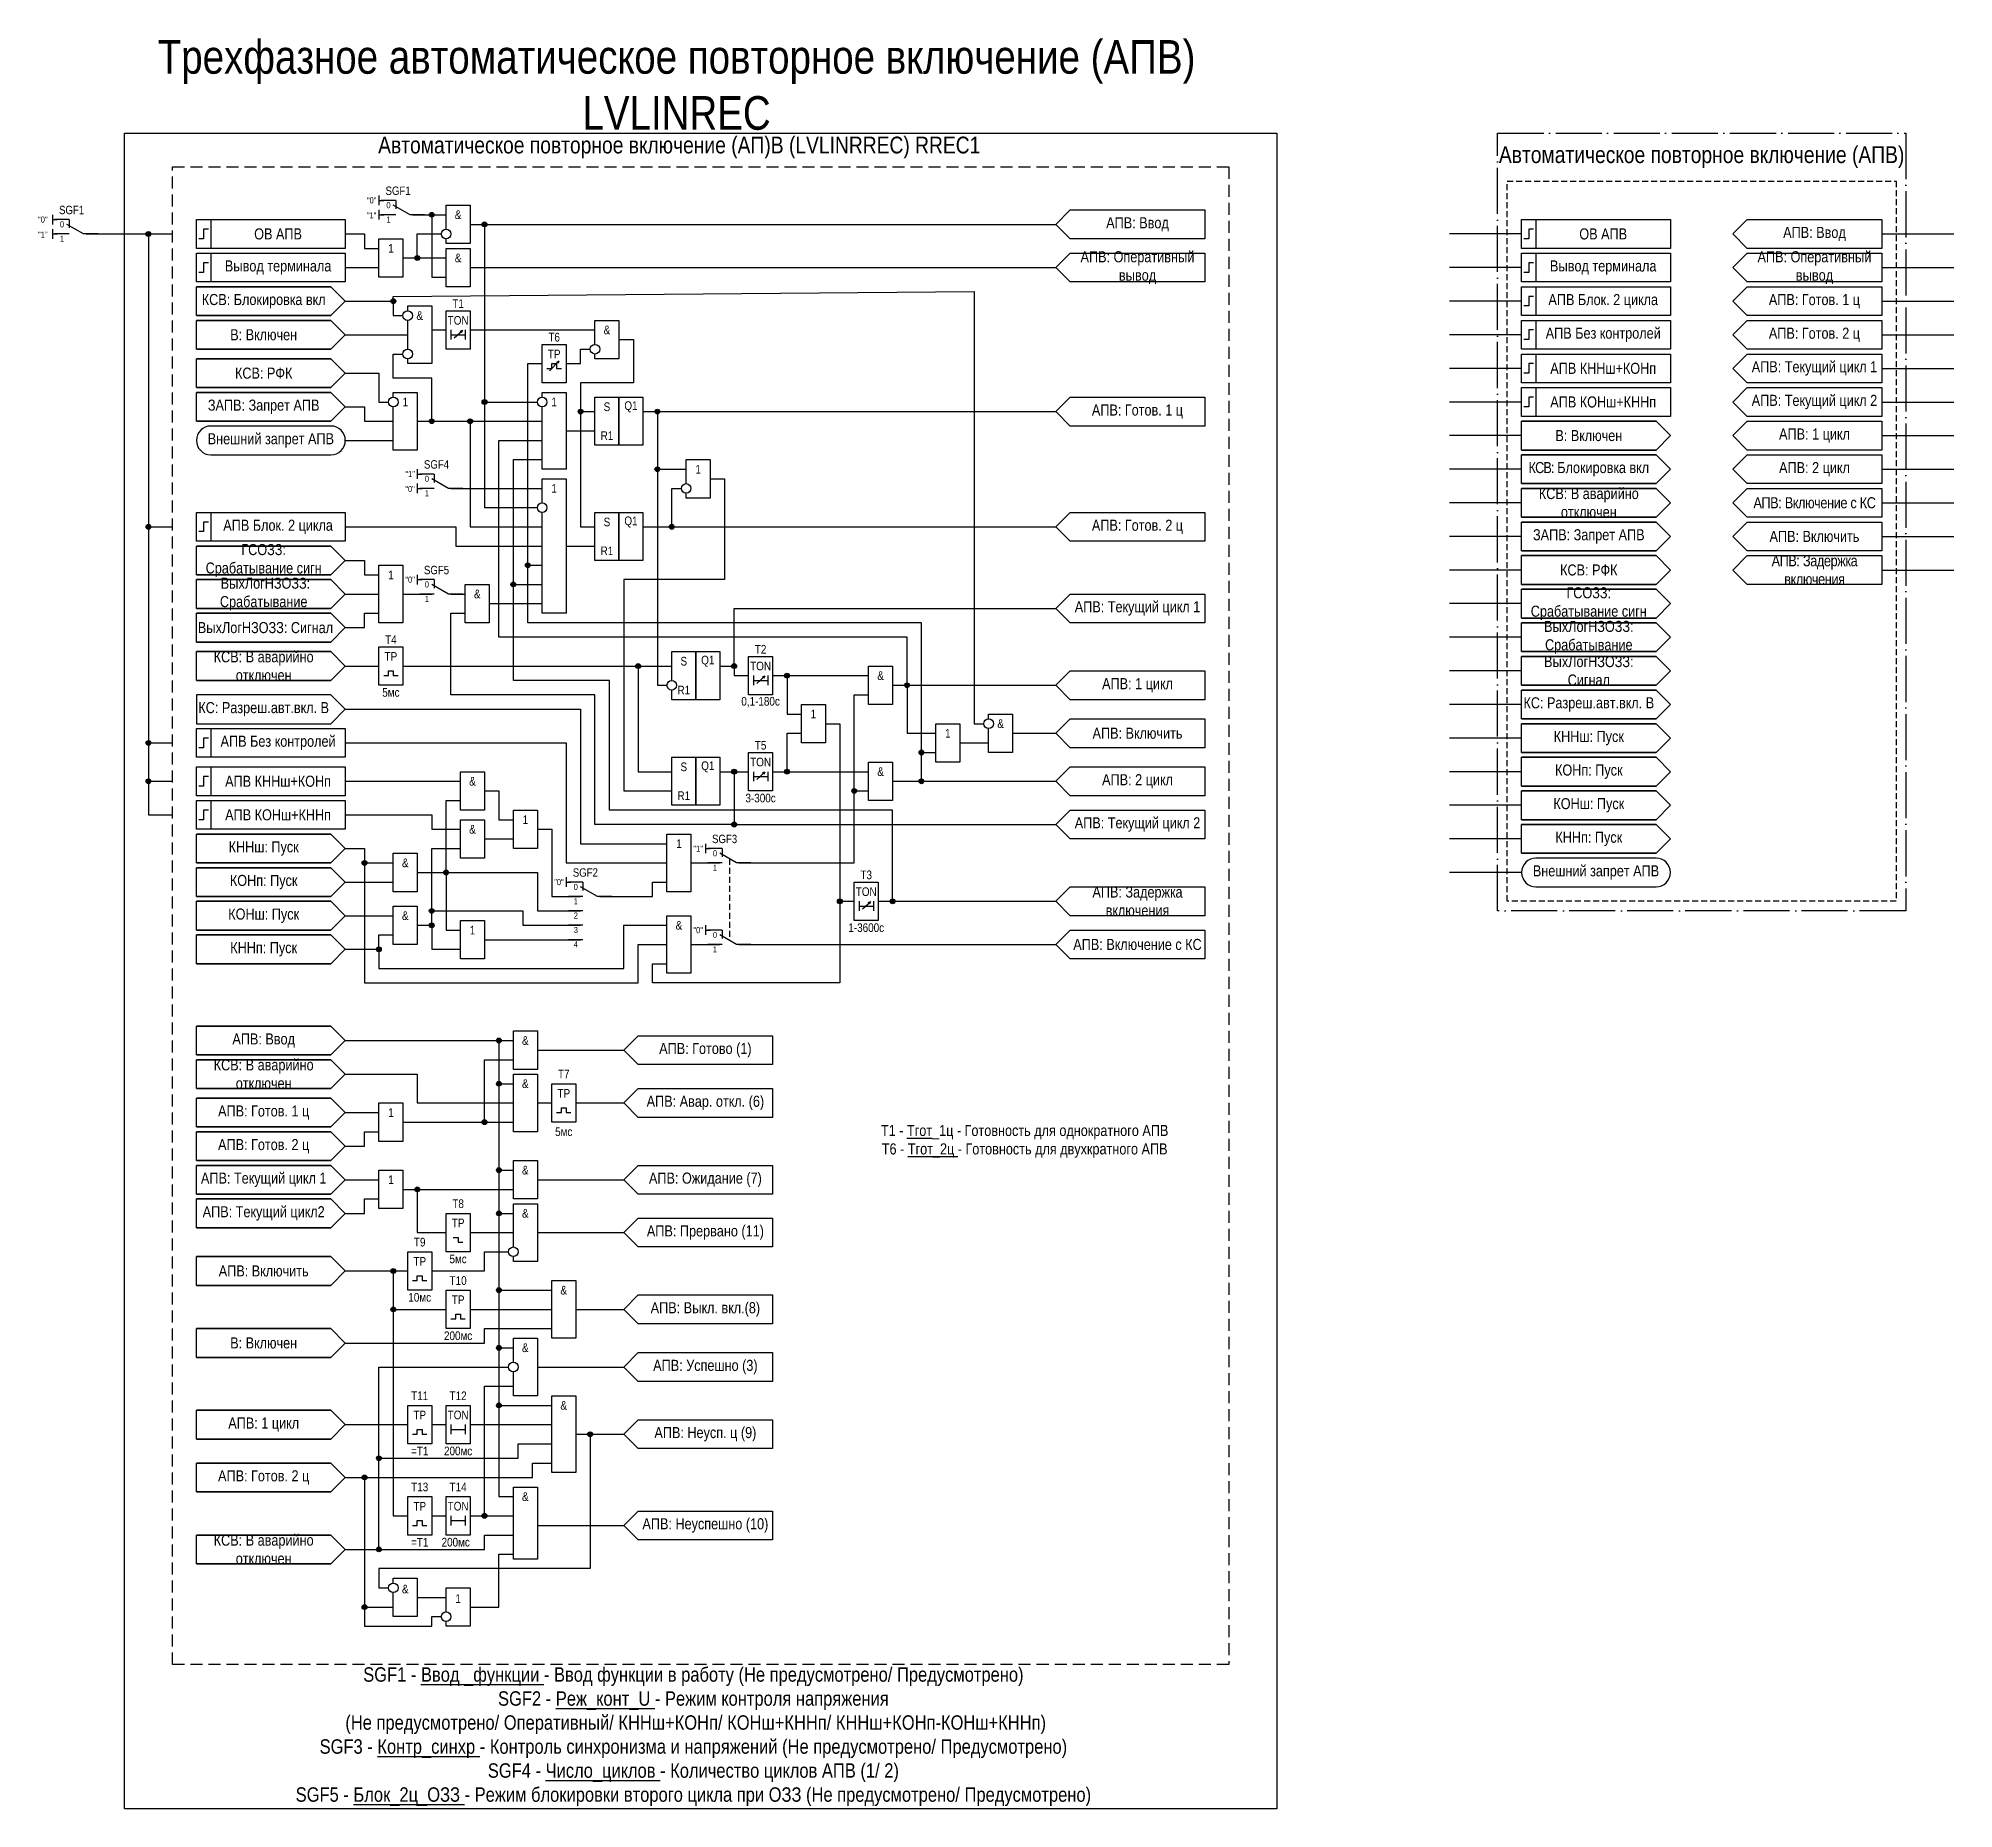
# Model space of a CAD drawing. Header units: millimetres. Extents: x -18 to 381, y -14 to 355.
import ezdxf
from ezdxf.enums import TextEntityAlignment as Align

# ---------------------------------------------------------------- set-up
doc = ezdxf.new("R2010")
doc.units = ezdxf.units.MM
doc.linetypes.add('ACAD_ISO04W100', pattern=[30, 24, -3, 0, -3])
doc.linetypes.add('штриховая2', pattern=[0.375, 0.25, -0.125])
doc.layers.add('TEXT', color=7, linetype='Continuous', lineweight=25)
doc.layers.add('Основная', color=7, linetype='Continuous')
doc.styles.add('2.5_Gost_RD', font='ARIALN.TTF', dxfattribs={"height": 2.5})
doc.styles.add('3.5_Gost_RD', font='ARIALN.TTF', dxfattribs={"height": 3.5})
doc.styles.add('Вывод', font='ARIALN.TTF', dxfattribs={"height": 2.5})
doc.styles.add('Компонент', font='ARIALN.TTF', dxfattribs={"height": 3.5})

# ---------------------------------------------------------------- blocks, each defined once
blk = doc.blocks.new('Точка')
at = {"ltscale": 100}
h = blk.add_hatch(color=256, dxfattribs=at)
h.dxf.hatch_style = 1
edge = h.paths.add_edge_path()
edge.add_arc((0, 0), 0.5, 0, 360)
blk.add_circle((0, 0), 0.5, dxfattribs=at)
blk = doc.blocks.new('*U958')
at = {"layer": 'Основная', "color": 0}
blk.add_line((0, 0), (7, 4), dxfattribs=at)
at = {"layer": 'Основная', "ltscale": 0.35}
blk.add_line((6, 6), (6, 2.5), dxfattribs=at)
blk = doc.blocks.new('*U985')
at = {"layer": 'Основная', "color": 0}
for p, q in [((-3, 6), (-9, 6)), ((-3, 0), (-9, 0)), ((9, 0), (3, 0))]:
    blk.add_line(p, q, dxfattribs=at)
at = {"layer": 'Основная', "ltscale": 0.25, "xscale": -1}
blk.add_blockref('*U958', (3, 0), dxfattribs=at)
at = {"layer": 'Основная'}
for tag, height, style, p in [('ОУ', 3.5, 'Компонент', (-2, 10)), ('В1', 2.5, 'Вывод', (-14, 6)), ('В2', 2.5, 'Вывод', (-6, 4)), ('В3', 2.5, 'Вывод', (-6, -2))]:
    blk.add_attdef(tag, text='', height=height, dxfattribs=dict(at, style=style)).set_placement(p, align=Align.MIDDLE_CENTER)
blk = doc.blocks.new('*U1040')
at = {"layer": 'Основная', "color": 0}
for p, q in [((-3, 6), (-9, 6)), ((-3, 0), (-9, 0)), ((9, 0), (3, 0))]:
    blk.add_line(p, q, dxfattribs=at)
at = {"layer": 'Основная', "ltscale": 0.25, "xscale": -1}
blk.add_blockref('*U958', (3, 0), dxfattribs=at)
at = {"layer": 'Основная'}
for tag, height, style, p in [('ОУ', 3.5, 'Компонент', (-2, 10)), ('В1', 2.5, 'Вывод', (-13, 6)), ('В2', 2.5, 'Вывод', (-6, 4)), ('В3', 2.5, 'Вывод', (-6, -2))]:
    blk.add_attdef(tag, text='', height=height, dxfattribs=dict(at, style=style)).set_placement(p, align=Align.MIDDLE_CENTER)

msp = doc.modelspace()

# ---------------------------------------------------------------- linework, layer by layer
at = {"ltscale": 100}
for p, q in [((53, 322), (53, 320)), ((53, 321), (54, 321)), ((53, 319), (53, 317)), ((53, 318), (54, 318)), ((291, 314), (276, 314)), ((366, 314), (381, 314)), ((291, 307), (276, 307)), ((366, 307), (381, 307)), ((291, 300), (276, 300)), ((366, 300), (381, 300)), ((68.71, 292.4), (70.38, 293.88)), ((70.38, 293.88), (69.86, 293.66)), ((70.38, 293.88), (70.12, 293.42)), ((291, 293), (276, 293)), ((366, 293), (381, 293)), ((88.5, 285.5), (90.5, 287.5)), ((90.5, 287.5), (89.99, 287.25)), ((90.5, 287.5), (90.26, 287.02)), ((291, 286), (276, 286)), ((366, 286), (381, 286)), ((87, 277.5), (87, 278)), ((291, 279), (276, 279)), ((366, 279), (381, 279)), ((291, 272), (276, 272)), ((366, 272), (381, 272)), ((61, 265), (61, 263)), ((61, 264), (62, 264)), ((291, 265), (276, 265)), ((366, 265), (381, 265)), ((61, 262), (61, 260)), ((61, 261), (62, 261)), ((291, 258), (276, 258)), ((366, 258), (381, 258)), ((291, 251), (276, 251)), ((366, 251), (381, 251)), ((291, 244), (276, 244)), ((366, 244), (381, 244)), ((61, 243), (61, 241)), ((61, 242), (62, 242)), ((291, 237), (276, 237)), ((291, 230), (276, 230)), ((131.71, 220.4), (133.38, 221.88)), ((133.38, 221.88), (132.86, 221.66)), ((133.38, 221.88), (133.12, 221.42)), ((291, 223), (276, 223)), ((291, 216), (276, 216)), ((291, 209), (276, 209)), ((131.71, 200.4), (133.38, 201.88)), ((133.38, 201.88), (132.86, 201.66)), ((133.38, 201.88), (133.12, 201.42)), ((291, 202), (276, 202)), ((291, 195), (276, 195)), ((291, 188), (276, 188)), ((121, 187), (121, 185)), ((121, 186), (122, 186)), ((92, 180), (92, 178)), ((291, 181), (276, 181)), ((92, 179), (93, 179)), ((95.5, 173), (92.5, 173)), ((153.71, 173.4), (155.38, 174.88)), ((155.38, 174.88), (154.86, 174.66)), ((155.38, 174.88), (155.12, 174.42)), ((95.5, 170), (92.5, 170)), ((121, 170), (121, 168)), ((121, 169), (122, 169)), ((95.5, 167), (92.5, 167))]:
    msp.add_line(p, q, dxfattribs=at)
at = {"color": 6, "ltscale": 100}
for p, q in [((-15, 318), (-15, 316)), ((-15, 317), (-14, 317)), ((-15, 315), (-15, 313)), ((-15, 314), (-14, 314))]:
    msp.add_line(p, q, dxfattribs=at)
at = {"color": 3, "ltscale": 100}
msp.add_lwpolyline([(0, 335), (240, 335), (240, -14), (0, -14)], close=True, dxfattribs=at)
at = {"color": 251, "linetype": 'ACAD_ISO04W100', "lineweight": 30, "ltscale": 0.4, "true_color": 0x58595b}
msp.add_lwpolyline([(286, 335), (371, 335), (371, 173), (286, 173)], close=True, dxfattribs=at)
at = {"linetype": 'штриховая2', "ltscale": 10}
msp.add_lwpolyline([(10, 328), (230, 328), (230, 16), (10, 16)], close=True, dxfattribs=at)
at = {"linetype": 'штриховая2', "ltscale": 5}
msp.add_lwpolyline([(288, 325), (369, 325), (369, 175), (288, 175)], close=True, dxfattribs=at)
at = {"ltscale": 100}
for points in [[(67, 315), (67, 320), (72, 320), (72, 312), (67, 312), (67, 313)], [(60, 318), (67, 318)], [(60, 318), (64, 318), (64, 305), (67, 305)], [(72, 316), (194, 316)], [(72, 316), (75, 316), (75, 279), (86, 279)], [(72, 316), (75, 316), (75, 257), (86, 257)], [(46, 314), (50, 314), (50, 311), (53, 311)], [(58, 309), (61, 309), (61, 314), (66, 314)], [(58, 309), (67, 309)], [(46, 307), (53, 307)], [(46, 307), (53, 307)], [(72, 307), (194, 307)], [(15, 297), (43, 297), (46, 300), (43, 303), (15, 303), (43, 303), (46, 300), (43, 297), (15, 297), (15, 303)], [(46, 300), (56, 300), (56, 301), (177, 302), (177, 212), (179, 212)], [(46, 300), (56, 300), (56, 297), (58, 297)], [(15, 290), (43, 290), (46, 293), (43, 296), (15, 296), (43, 296), (46, 293), (43, 290), (15, 290), (15, 296)], [(59, 298), (59, 299), (64, 299), (64, 287), (59, 287), (59, 288)], [(59, 290), (59, 296)], [(98, 291), (98, 296), (103, 296), (103, 288), (98, 288), (98, 289)], [(46, 293), (59, 293)], [(64, 294), (67, 294)], [(68, 294), (68, 292)], [(68, 293), (71, 293)], [(71, 294), (71, 292)], [(72, 294), (98, 294)], [(103, 292), (106, 292), (106, 283), (95, 283), (95, 277), (98, 277)], [(103, 292), (106, 292), (106, 283), (95, 283), (95, 253), (98, 253)], [(15, 282), (43, 282), (46, 285), (43, 288), (15, 288), (43, 288), (46, 285), (43, 282), (15, 282), (15, 288)], [(61, 275), (64, 275), (64, 284), (56, 284), (56, 289), (58, 289)], [(92, 287), (95, 287), (95, 290), (97, 290)], [(46, 285), (53, 285), (53, 279), (55, 279)], [(160, 200), (166, 200), (166, 233), (84, 233), (84, 287), (87, 287)], [(88, 286), (89, 286), (89, 287), (90, 287), (90, 286), (91, 286)], [(15, 275), (43, 275), (46, 278), (43, 281), (15, 281), (43, 281), (46, 278), (43, 275), (15, 275), (15, 281)], [(56, 280), (56, 281), (61, 281), (61, 269), (56, 269), (56, 278)], [(87, 280), (87, 281), (92, 281), (92, 265), (87, 265), (87, 278)], [(46, 278), (50, 278), (50, 275), (56, 275)], [(108, 277), (111, 277), (111, 265), (117, 265)], [(108, 277), (111, 277), (111, 220), (113, 220)], [(108, 277), (194, 277)], [(61, 275), (72, 275), (72, 253), (87, 253)], [(61, 275), (87, 275)], [(92, 273), (98, 273)], [(291, 269), (319, 269), (322, 272), (319, 275), (291, 275), (319, 275), (322, 272), (319, 269), (291, 269), (291, 275)], [(46, 271), (56, 271)], [(160, 220), (163, 220), (163, 230), (78, 230), (78, 271), (87, 271)], [(291, 262), (319, 262), (322, 265), (319, 268), (291, 268), (319, 268), (322, 265), (319, 262), (291, 262), (291, 268)], [(157, 175), (160, 175), (160, 194), (101, 194), (101, 221), (81, 221), (81, 267), (87, 267)], [(117, 262), (117, 267), (122, 267), (122, 259), (117, 259), (117, 260)], [(68, 261), (87, 261)], [(87, 258), (87, 263), (92, 263), (92, 235), (87, 235), (87, 256)], [(122, 263), (125, 263), (125, 242), (104, 242), (104, 198), (114, 198)], [(108, 253), (114, 253), (114, 261), (116, 261)], [(291, 255), (319, 255), (322, 258), (319, 261), (291, 261), (319, 261), (322, 258), (319, 255), (291, 255), (291, 261)], [(46, 253), (69, 253), (69, 249), (87, 249)], [(108, 253), (194, 253)], [(291, 248), (319, 248), (322, 251), (319, 254), (291, 254), (319, 254), (322, 251), (319, 248), (291, 248), (291, 254)], [(15, 243), (43, 243), (46, 246), (43, 249), (15, 249), (43, 249), (46, 246), (43, 243), (15, 243), (15, 249)], [(92, 249), (98, 249)], [(46, 246), (50, 246), (50, 243), (53, 243)], [(160, 200), (166, 200), (166, 233), (84, 233), (84, 245), (87, 245)], [(291, 241), (319, 241), (322, 244), (319, 247), (291, 247), (319, 247), (322, 244), (319, 241), (291, 241), (291, 247)], [(15, 236), (43, 236), (46, 239), (43, 242), (15, 242), (43, 242), (46, 239), (43, 236), (15, 236), (15, 242)], [(157, 175), (160, 175), (160, 194), (101, 194), (101, 221), (81, 221), (81, 241), (87, 241)], [(291, 234), (319, 234), (322, 237), (319, 240), (291, 240), (319, 240), (322, 237), (319, 234), (291, 234), (291, 240)], [(46, 239), (53, 239)], [(58, 239), (64, 239)], [(68, 239), (71, 239)], [(76, 237), (87, 237)], [(124, 224), (127, 224), (127, 236), (194, 236)], [(15, 229), (43, 229), (46, 232), (43, 235), (15, 235), (43, 235), (46, 232), (43, 229), (15, 229), (15, 235)], [(46, 232), (50, 232), (50, 235), (53, 235)], [(124, 202), (127, 202), (127, 191), (98, 191), (98, 218), (68, 218), (68, 235), (71, 235)], [(291, 227), (319, 227), (322, 230), (319, 233), (291, 233), (319, 233), (322, 230), (319, 227), (291, 227), (291, 233)], [(15, 221), (43, 221), (46, 224), (43, 227), (15, 227), (43, 227), (46, 224), (43, 221), (15, 221), (15, 227)], [(46, 224), (53, 224)], [(58, 224), (114, 224)], [(58, 224), (107, 224), (107, 202), (114, 202)], [(114, 221), (114, 227), (119, 227), (119, 217), (114, 217), (114, 219)], [(124, 224), (127, 224), (127, 222), (130, 222)], [(291, 220), (319, 220), (322, 223), (319, 226), (291, 226), (319, 226), (322, 223), (319, 220), (291, 220), (291, 226)], [(54, 222), (55, 222), (55, 223), (56, 223), (56, 222), (57, 222)], [(131, 222), (131, 220)], [(131, 221), (134, 221)], [(134, 222), (134, 220)], [(135, 222), (155, 222)], [(135, 222), (138, 222), (138, 214), (141, 214)], [(160, 220), (163, 220), (163, 210), (169, 210)], [(160, 220), (194, 220)], [(128, 183), (152, 183), (152, 218), (155, 218)], [(291, 213), (319, 213), (322, 216), (319, 219), (291, 219), (319, 219), (322, 216), (319, 213), (291, 213), (291, 219)], [(46, 215), (95, 215), (95, 187), (113, 187)], [(146, 212), (149, 212), (149, 158), (110, 158), (110, 162), (113, 162)], [(146, 212), (149, 212), (149, 175), (152, 175)], [(180, 213), (180, 214), (185, 214), (185, 206), (180, 206), (180, 211)], [(291, 206), (319, 206), (322, 209), (319, 212), (291, 212), (319, 212), (322, 209), (319, 206), (291, 206), (291, 212)], [(46, 208), (92, 208), (92, 183), (113, 183)], [(135, 202), (138, 202), (138, 210), (141, 210)], [(174, 208), (180, 208)], [(185, 210), (194, 210)], [(160, 200), (166, 200), (166, 206), (169, 206)], [(291, 199), (319, 199), (322, 202), (319, 205), (291, 205), (319, 205), (322, 202), (319, 199), (291, 199), (291, 205)], [(46, 200), (70, 200)], [(124, 202), (127, 202), (127, 191), (194, 191)], [(124, 202), (130, 202)], [(131, 202), (131, 200)], [(131, 201), (134, 201)], [(134, 202), (134, 200)], [(135, 202), (155, 202)], [(160, 200), (194, 200)], [(61, 181), (67, 181), (67, 196), (70, 196)], [(75, 198), (78, 198), (78, 192), (81, 192)], [(128, 183), (152, 183), (152, 198), (155, 198)], [(291, 192), (319, 192), (322, 195), (319, 198), (291, 198), (319, 198), (322, 195), (319, 192), (291, 192), (291, 198)], [(46, 193), (64, 193), (64, 190), (70, 190)], [(15, 183), (43, 183), (46, 186), (43, 189), (15, 189), (43, 189), (46, 186), (43, 183), (15, 183), (15, 189)], [(75, 188), (81, 188)], [(86, 190), (89, 190), (89, 176), (95, 176)], [(291, 185), (319, 185), (322, 188), (319, 191), (291, 191), (319, 191), (322, 188), (319, 185), (291, 185), (291, 191)], [(46, 186), (50, 186), (50, 183), (56, 183)], [(46, 186), (50, 186), (50, 158), (107, 158), (107, 166), (113, 166)], [(61, 170), (64, 170), (64, 186), (70, 186)], [(15, 176), (43, 176), (46, 179), (43, 182), (15, 182), (43, 182), (46, 179), (43, 176), (15, 176), (15, 182)], [(61, 181), (67, 181), (67, 169), (70, 169)], [(61, 181), (86, 181), (86, 173), (95, 173)], [(118, 183), (124, 183)], [(46, 179), (56, 179)], [(99, 176), (110, 176), (110, 179), (113, 179)], [(225, 172), (197, 172), (194, 175), (197, 178), (225, 178), (225, 172), (197, 172), (194, 175), (197, 178), (225, 178)], [(15, 169), (43, 169), (46, 172), (43, 175), (15, 175), (43, 175), (46, 172), (43, 169), (15, 169), (15, 175)], [(46, 172), (56, 172)], [(61, 170), (64, 170), (64, 173), (83, 173), (83, 170), (95, 170)], [(153, 175), (153, 173)], [(153, 174), (156, 174)], [(156, 175), (156, 173)], [(157, 175), (194, 175)], [(15, 162), (43, 162), (46, 165), (43, 168), (15, 168), (43, 168), (46, 165), (43, 162), (15, 162), (15, 168)], [(46, 165), (53, 165), (53, 161), (104, 161), (104, 170), (113, 170)], [(46, 165), (53, 165), (53, 168), (56, 168)], [(61, 170), (64, 170), (64, 165), (70, 165)], [(75, 167), (95, 167)], [(118, 166), (124, 166)], [(128, 166), (194, 166)]]:
    msp.add_lwpolyline(points, dxfattribs=at)
for points in [[(15, 317), (18, 317), (18, 311), (15, 311)], [(15, 317), (46, 317), (46, 311), (15, 311)], [(225, 319), (225, 313), (197, 313), (194, 316), (197, 319)], [(291, 317), (294, 317), (294, 311), (291, 311)], [(291, 317), (322, 317), (322, 311), (291, 311)], [(366, 317), (366, 311), (338, 311), (335, 314), (338, 317)], [(53, 313), (58, 313), (58, 305), (53, 305)], [(15, 310), (18, 310), (18, 304), (15, 304)], [(15, 310), (46, 310), (46, 304), (15, 304)], [(67, 311), (72, 311), (72, 303), (67, 303)], [(225, 310), (225, 304), (197, 304), (194, 307), (197, 310)], [(291, 310), (294, 310), (294, 304), (291, 304)], [(291, 310), (322, 310), (322, 304), (291, 304)], [(366, 310), (366, 304), (338, 304), (335, 307), (338, 310)], [(291, 303), (294, 303), (294, 297), (291, 297)], [(291, 303), (322, 303), (322, 297), (291, 297)], [(338, 303), (366, 303), (366, 297), (338, 297), (335, 300)], [(67, 298), (72, 298), (72, 290), (67, 290)], [(291, 296), (294, 296), (294, 290), (291, 290)], [(291, 296), (322, 296), (322, 290), (291, 290)], [(338, 296), (366, 296), (366, 290), (338, 290), (335, 293)], [(87, 291), (92, 291), (92, 283), (87, 283)], [(291, 289), (294, 289), (294, 283), (291, 283)], [(291, 289), (322, 289), (322, 283), (291, 283)], [(338, 289), (366, 289), (366, 283), (338, 283), (335, 286)], [(98, 280), (103, 280), (103, 270), (98, 270)], [(103, 280), (108, 280), (108, 270), (103, 270)], [(197, 280), (225, 280), (225, 274), (197, 274), (194, 277)], [(291, 282), (294, 282), (294, 276), (291, 276)], [(291, 282), (322, 282), (322, 276), (291, 276)], [(338, 282), (366, 282), (366, 276), (338, 276), (335, 279)], [(338, 275), (366, 275), (366, 269), (338, 269), (335, 272)], [(338, 268), (366, 268), (366, 262), (338, 262), (335, 265)], [(338, 261), (366, 261), (366, 255), (338, 255), (335, 258)], [(15, 256), (18, 256), (18, 250), (15, 250)], [(15, 256), (46, 256), (46, 250), (15, 250)], [(98, 256), (103, 256), (103, 246), (98, 246)], [(103, 256), (108, 256), (108, 246), (103, 246)], [(197, 256), (225, 256), (225, 250), (197, 250), (194, 253)], [(338, 254), (366, 254), (366, 248), (338, 248), (335, 251)], [(53, 245), (58, 245), (58, 233), (53, 233)], [(338, 247), (366, 247), (366, 241), (338, 241), (335, 244)], [(76, 241), (76, 233), (71, 233), (71, 241)], [(197, 239), (225, 239), (225, 233), (197, 233), (194, 236)], [(53, 228), (58, 228), (58, 220), (53, 220)], [(119, 227), (124, 227), (124, 217), (119, 217)], [(130, 226), (135, 226), (135, 218), (130, 218)], [(160, 224), (160, 216), (155, 216), (155, 224)], [(197, 223), (225, 223), (225, 217), (197, 217), (194, 220)], [(15, 218), (15, 212), (43, 212), (46, 215), (43, 218)], [(146, 216), (146, 208), (141, 208), (141, 216)], [(174, 212), (174, 204), (169, 204), (169, 212)], [(197, 213), (225, 213), (225, 207), (197, 207), (194, 210)], [(15, 211), (18, 211), (18, 205), (15, 205)], [(15, 211), (46, 211), (46, 205), (15, 205)], [(114, 205), (119, 205), (119, 195), (114, 195)], [(119, 205), (124, 205), (124, 195), (119, 195)], [(130, 206), (135, 206), (135, 198), (130, 198)], [(160, 204), (160, 196), (155, 196), (155, 204)], [(15, 203), (18, 203), (18, 197), (15, 197)], [(15, 203), (46, 203), (46, 197), (15, 197)], [(75, 202), (75, 194), (70, 194), (70, 202)], [(197, 203), (225, 203), (225, 197), (197, 197), (194, 200)], [(15, 196), (18, 196), (18, 190), (15, 190)], [(15, 196), (46, 196), (46, 190), (15, 190)], [(75, 192), (75, 184), (70, 184), (70, 192)], [(86, 194), (86, 186), (81, 186), (81, 194)], [(197, 194), (225, 194), (225, 188), (197, 188), (194, 191)], [(118, 189), (118, 177), (113, 177), (113, 189)], [(61, 185), (61, 177), (56, 177), (56, 185)], [(152, 179), (157, 179), (157, 171), (152, 171)], [(61, 174), (61, 166), (56, 166), (56, 174)], [(118, 172), (118, 160), (113, 160), (113, 172)], [(75, 171), (75, 163), (70, 163), (70, 171)], [(197, 169), (225, 169), (225, 163), (197, 163), (194, 166)]]:
    msp.add_lwpolyline(points, close=True, dxfattribs=at)
at = {"color": 6, "ltscale": 100}
for points in [[(-8, 314), (10, 314)], [(-8, 314), (5, 314), (5, 253), (10, 253)], [(-8, 314), (5, 314), (5, 208), (10, 208)], [(-8, 314), (5, 314), (5, 193), (10, 193)], [(-8, 314), (5, 314), (5, 200), (10, 200)], [(15, 143), (43, 143), (46, 146), (43, 149), (15, 149), (43, 149), (46, 146), (43, 143), (15, 143), (15, 149)], [(46, 146), (78, 146), (78, 137), (81, 137)], [(46, 146), (78, 146), (78, 119), (81, 119)], [(46, 146), (78, 146), (78, 110), (81, 110)], [(46, 146), (78, 146), (78, 94), (89, 94)], [(46, 146), (78, 146), (78, 82), (81, 82)], [(46, 146), (78, 146), (78, 70), (89, 70)], [(46, 146), (78, 146), (78, 51), (81, 51)], [(46, 146), (81, 146)], [(86, 144), (104, 144)], [(15, 136), (43, 136), (46, 139), (43, 142), (15, 142), (43, 142), (46, 139), (43, 136), (15, 136), (15, 142)], [(58, 129), (75, 129), (75, 142), (81, 142)], [(46, 139), (61, 139), (61, 133), (81, 133)], [(15, 128), (43, 128), (46, 131), (43, 134), (15, 134), (43, 134), (46, 131), (43, 128), (15, 128), (15, 134)], [(86, 133), (89, 133)], [(90, 131), (91, 131), (91, 132), (92, 132), (92, 131), (93, 131)], [(94, 133), (104, 133)], [(46, 131), (53, 131)], [(58, 129), (81, 129)], [(15, 121), (43, 121), (46, 124), (43, 127), (15, 127), (43, 127), (46, 124), (43, 121), (15, 121), (15, 127)], [(46, 124), (50, 124), (50, 127), (53, 127)], [(15, 114), (43, 114), (46, 117), (43, 120), (15, 120), (43, 120), (46, 117), (43, 114), (15, 114), (15, 120)], [(46, 117), (53, 117)], [(86, 117), (104, 117)], [(15, 107), (43, 107), (46, 110), (43, 113), (15, 113), (43, 113), (46, 110), (43, 107), (15, 107), (15, 113)], [(46, 110), (50, 110), (50, 113), (53, 113)], [(58, 115), (81, 115)], [(58, 115), (61, 115), (61, 106), (67, 106)], [(81, 103), (81, 112), (86, 112), (86, 100), (81, 100), (81, 101)], [(68.5, 105), (69.5, 105), (69.5, 104), (70.5, 104)], [(72, 106), (81, 106)], [(86, 106), (104, 106)], [(15, 95), (43, 95), (46, 98), (43, 101), (15, 101), (43, 101), (46, 98), (43, 95), (15, 95), (15, 101)], [(64, 98), (75, 98), (75, 102), (80, 102)], [(46, 98), (56, 98), (56, 47), (59, 47)], [(46, 98), (59, 98)], [(46, 98), (56, 98), (56, 90), (67, 90)], [(60, 96), (61, 96), (61, 97), (62, 97), (62, 96), (63, 96)], [(68, 88), (69, 88), (69, 89), (70, 89), (70, 88), (71, 88)], [(72, 90), (89, 90)], [(94, 90), (104, 90)], [(15, 80), (43, 80), (46, 83), (43, 86), (15, 86), (43, 86), (46, 83), (43, 80), (15, 80), (15, 86)], [(46, 83), (75, 83), (75, 86), (89, 86)], [(81, 79), (81, 84), (86, 84), (86, 72), (81, 72), (81, 77)], [(46, 40), (53, 40), (53, 78), (80, 78)], [(86, 78), (104, 78)], [(72, 47), (75, 47), (75, 74), (81, 74)], [(15, 63), (43, 63), (46, 66), (43, 69), (15, 69), (43, 69), (46, 66), (43, 63), (15, 63), (15, 69)], [(46, 66), (59, 66)], [(94, 64), (97, 64), (97, 36), (53, 36), (53, 32), (55, 32)], [(60, 64), (61, 64), (61, 65), (62, 65), (62, 64), (63, 64)], [(64, 66), (67, 66)], [(68, 66), (68, 64)], [(68, 65), (71, 65)], [(71, 66), (71, 64)], [(72, 66), (89, 66)], [(94, 64), (104, 64)], [(46, 40), (53, 40), (53, 40), (53, 59), (82, 59), (82, 62), (89, 62)], [(15, 52), (43, 52), (46, 55), (43, 58), (15, 58), (43, 58), (46, 55), (43, 52), (15, 52), (15, 58)], [(46, 55), (85, 55), (85, 58), (89, 58)], [(46, 55), (50, 55), (50, 54.5), (50, 24), (64, 24), (64, 26), (66, 26)], [(46, 55), (50, 55), (50, 54.5), (50, 28), (56, 28)], [(60, 45), (61, 45), (61, 46), (62, 46), (62, 45), (63, 45)], [(64, 47), (67, 47)], [(68, 47), (68, 45)], [(68, 46), (71, 46)], [(71, 47), (71, 45)], [(72, 47), (81, 47)], [(86, 45), (104, 45)], [(15, 37), (43, 37), (46, 40), (43, 43), (15, 43), (43, 43), (46, 40), (43, 37), (15, 37), (15, 43)], [(46, 40), (75, 40), (75, 43), (81, 43)], [(72, 28), (78, 28), (78, 39), (81, 39)], [(56, 33), (56, 34), (61, 34), (61, 26), (56, 26), (56, 31)], [(67, 27), (67, 32), (72, 32), (72, 24), (67, 24), (67, 25)], [(61, 30), (67, 30)]]:
    msp.add_lwpolyline(points, dxfattribs=at)
at = {"lineweight": 30, "ltscale": 100}
for points in [[(17.5, 315), (16.5, 315), (16.5, 313), (15.5, 313)], [(293.5, 315), (292.5, 315), (292.5, 313), (291.5, 313)], [(17.5, 308), (16.5, 308), (16.5, 306), (15.5, 306)], [(293.5, 308), (292.5, 308), (292.5, 306), (291.5, 306)], [(293.5, 301), (292.5, 301), (292.5, 299), (291.5, 299)], [(293.5, 294), (292.5, 294), (292.5, 292), (291.5, 292)], [(293.5, 287), (292.5, 287), (292.5, 285), (291.5, 285)], [(293.5, 280), (292.5, 280), (292.5, 278), (291.5, 278)], [(17.5, 254), (16.5, 254), (16.5, 252), (15.5, 252)], [(17.5, 209), (16.5, 209), (16.5, 207), (15.5, 207)], [(17.5, 201), (16.5, 201), (16.5, 199), (15.5, 199)], [(17.5, 194), (16.5, 194), (16.5, 192), (15.5, 192)]]:
    msp.add_lwpolyline(points, dxfattribs=at)
at = {"ltscale": 100}
for points in [[(18, 268), (43, 268, 1), (43, 274), (18, 274, 1)], [(294, 178), (319, 178, 1), (319, 184), (294, 184, 1)]]:
    msp.add_lwpolyline(points, format="xyb", close=True, dxfattribs=at)
at = {"linetype": 'штриховая2', "ltscale": 5}
msp.add_lwpolyline([(126, 183.86), (126, 166.86)], dxfattribs=at)
at = {"color": 6, "ltscale": 100}
for points in [[(86, 148), (86, 140), (81, 140), (81, 148)], [(107, 147), (135, 147), (135, 141), (107, 141), (104, 144)], [(86, 139), (86, 127), (81, 127), (81, 139)], [(89, 137), (94, 137), (94, 129), (89, 129)], [(107, 136), (135, 136), (135, 130), (107, 130), (104, 133)], [(58, 133), (58, 125), (53, 125), (53, 133)], [(86, 121), (86, 113), (81, 113), (81, 121)], [(107, 120), (135, 120), (135, 114), (107, 114), (104, 117)], [(58, 119), (58, 111), (53, 111), (53, 119)], [(67, 110), (72, 110), (72, 102), (67, 102)], [(107, 109), (135, 109), (135, 103), (107, 103), (104, 106)], [(59, 102), (64, 102), (64, 94), (59, 94)], [(94, 96), (94, 84), (89, 84), (89, 96)], [(67, 94), (72, 94), (72, 86), (67, 86)], [(107, 93), (135, 93), (135, 87), (107, 87), (104, 90)], [(107, 81), (135, 81), (135, 75), (107, 75), (104, 78)], [(89, 72), (94, 72), (94, 56), (89, 56)], [(59, 70), (64, 70), (64, 62), (59, 62)], [(67, 70), (72, 70), (72, 62), (67, 62)], [(107, 67), (135, 67), (135, 61), (107, 61), (104, 64)], [(81, 53), (86, 53), (86, 38), (81, 38)], [(59, 51), (64, 51), (64, 43), (59, 43)], [(67, 51), (72, 51), (72, 43), (67, 43)], [(107, 48), (135, 48), (135, 42), (107, 42), (104, 45)]]:
    msp.add_lwpolyline(points, close=True, dxfattribs=at)
for centre in [(67, 314), (87, 279), (87, 257)]:
    msp.add_circle(centre, 1)
at = {"ltscale": 100}
for centre in [(59, 297), (59, 289), (98, 290), (56, 279), (117, 261), (114, 220), (180, 212)]:
    msp.add_circle(centre, 1, dxfattribs=at)
at = {"color": 6, "ltscale": 100}
for centre in [(81, 102), (81, 78), (56, 32), (67, 26)]:
    msp.add_circle(centre, 1, dxfattribs=at)

# ---------------------------------------------------------------- block references
at = {"ltscale": 100}
for p in [(64, 318), (75, 316), (5, 314), (61, 309), (56, 300), (75, 279), (64, 275), (72, 275), (95, 277), (111, 277), (111, 265), (5, 253), (114, 253), (84, 245), (81, 241), (107, 224), (127, 224), (138, 222), (163, 220), (5, 208), (166, 206), (5, 200), (127, 202), (138, 202), (166, 200), (152, 198), (127, 191), (50, 183), (67, 181), (149, 175), (160, 175), (64, 170), (78, 146), (78, 137), (75, 129), (78, 119), (61, 115), (78, 110), (56, 98), (78, 94), (56, 90), (78, 82), (78, 70), (53, 59), (50, 55), (53, 40), (50, 28)]:
    msp.add_blockref('Точка', p, dxfattribs=at)
at = {"color": 2, "ltscale": 100}
for p in [(64, 173), (53, 165)]:
    msp.add_blockref('Точка', p, dxfattribs=at)
at = {"color": 6, "ltscale": 100}
for p in [(97, 64), (75, 47)]:
    msp.add_blockref('Точка', p, dxfattribs=at)
at = {"layer": 'Основная', "ltscale": 0.25, "xscale": 0.5, "yscale": 0.5, "zscale": 0.5}
for p, values in [((58, 318), {'ОУ': 'SGF1', 'В1': '"0"', 'В2': '0', 'В3': '1'}), ((66, 261), {'ОУ': 'SGF4', 'В1': '"1"', 'В2': '0', 'В3': '1'}), ((66, 239), {'ОУ': 'SGF5', 'В1': '"0"', 'В2': '0', 'В3': '1'}), ((126, 183), {'ОУ': 'SGF3', 'В1': '"1"', 'В2': '0', 'В3': '1'}), ((97, 176), {'ОУ': 'SGF2', 'В1': '"0"', 'В2': '0', 'В3': '1'})]:
    msp.add_blockref('*U1040', p, dxfattribs=at).add_auto_attribs(values)
at = {"layer": 'Основная', "color": 6, "ltscale": 0.25, "xscale": 0.5, "yscale": 0.5, "zscale": 0.5}
msp.add_blockref('*U985', (-10, 314), dxfattribs=at).add_auto_attribs({'ОУ': 'SGF1', 'В1': '"0"', 'В2': '0', 'В3': '1'})
at = {"layer": 'Основная', "ltscale": 0.25}
ref = msp.add_blockref('*U1040', (126, 166), dxfattribs=dict(at, xscale=0.5, yscale=0.5, zscale=0.5))
ref.add_attrib('В1', '"0"', dxfattribs={"height": 1.25, "style": 'Вывод'}).set_placement((119.5, 169), align=Align.MIDDLE_CENTER)
ref.add_attrib('В2', '0', dxfattribs={"height": 1.25, "style": 'Вывод'}).set_placement((123, 168), align=Align.MIDDLE_CENTER)
ref.add_attrib('В3', '1', dxfattribs={"height": 1.25, "style": 'Вывод'}).set_placement((123, 165), align=Align.MIDDLE_CENTER)

# ---------------------------------------------------------------- texts
at = {"color": 30, "ltscale": 100, "attachment_point": 5, "style": '3.5_Gost_RD'}
for s, insert, char_height, width in [('{\\C3;Трехфазное автоматическое повторное включение (АПВ) \\C2;LVLINREC}', (115, 345), 7, 230), (' Автоматическое повторное включение (АП)В (LVLINRREC) {\\C6;RREC1}', (115, 332), 3.5, 210), ('{\\C30;\\c1938679;Автоматическое повторное включение (АПВ)}', (328.5, 330), 3.5, 85), ('Т1 - {\\LТгот}_1ц - Готовность для однократного АПВ\\PТ6 - {\\LТгот_2ц} - Готовность для двухкратного АПВ', (187.5, 125), 2.3, 85), ('SGF1 - {\\LВвод _функции} - Ввод функции в работу (Не предусмотрено/ Предусмотрено)\\PSGF2 - {\\LРеж_конт_U} - Режим контроля напряжения\\P^I(Не предусмотрено/ Оперативный/ КННш+КОНп/ КОНш+КННп/ КННш+КОНп-КОНш+КННп){\\L\\P}SGF3 - {\\LКонтр_синхр} - Контроль синхронизма и напряжений (Не предусмотрено/ Предусмотрено){\\L\\P}SGF4 - {\\LЧисло_циклов} - Количество циклов АПВ (1/ 2)\\PSGF5 - {\\LБлок_2ц_ОЗЗ} - Режим блокировки второго цикла при ОЗЗ (Не предусмотрено/ Предусмотрено)', (118.5, 1), 3, 215)]:
    msp.add_mtext(s, dxfattribs=dict(at, insert=insert, char_height=char_height, width=width))
at = {"ltscale": 100, "char_height": 1.25, "attachment_point": 1, "style": '3.5_Gost_RD'}
for s, insert in [('"1"', (50.5, 318.5)), ('"0"', (58.5, 261.5)), ('2', (93.59, 172.66)), ('3', (93.59, 169.66)), ('4', (93.59, 166.66))]:
    msp.add_mtext_dynamic_manual_height_columns(s, width=2, gutter_width=17.5, heights=[0], dxfattribs=dict(at, insert=insert))
at = {"ltscale": 100, "attachment_point": 5, "style": '2.5_Gost_RD'}
for s, insert, char_height, width in [('&', (69.5, 318), 1.8, 5), ('АПВ: Ввод', (352, 314), 2.3, 28), ('1', (55.5, 311), 1.8, 5), ('&', (69.5, 309), 1.8, 5), ('АПВ: Оперативный вывод', (352, 307), 2.3, 28), ('T1', (69.5, 299.5), 1.8, 5), ('АПВ: Готов. 1 ц', (352, 300), 2.3, 28), ('&', (61.5, 297), 1.8, 5), ('TON', (69.5, 296), 1.8, 5), ('T6', (89.5, 292.5), 1.8, 5), ('&', (100.5, 294), 1.8, 5), ('АПВ: Готов. 2 ц', (352, 293), 2.3, 28), ('TP', (89.5, 289), 1.8, 5), ('АПВ: Текущий цикл 1', (352, 286), 2.3, 28), ('1', (58.5, 279), 1.8, 5), ('1', (89.5, 279), 1.8, 5), ('АПВ: Текущий цикл 2', (352, 279), 2.3, 28), ('S', (100.5, 278), 1.8, 5), ('Q1', (105.5, 278), 1.8, 5), ('Внешний запрет АПВ', (30.5, 271), 2.3, 31), ('R1', (100.5, 272), 1.8, 5), ('АПВ: 1 цикл', (352, 272), 2.3, 28), ('1', (119.5, 265), 1.8, 5), ('АПВ: 2 цикл', (352, 265), 2.3, 28), ('1', (89.5, 261), 1.8, 5), ('{\\T0.95;АПВ: Включение с КС}', (352, 258), 2.3, 28), ('S', (100.5, 254), 1.8, 5), ('Q1', (105.5, 254), 1.8, 5), ('АПВ: Включить', (352, 251), 2.3, 28), ('R1', (100.5, 248), 1.8, 5), ('1', (55.5, 243), 1.8, 5), ('{\\T0.95;АПВ: Задержка включения}', (352, 244), 2.3, 28), ('&', (73.5, 239), 1.8, 5), ('T4', (55.5, 229.5), 1.8, 5), ('T2', (132.5, 227.5), 1.8, 5), ('TP', (55.5, 226), 1.8, 5), ('S', (116.5, 225), 1.8, 5), ('Q1', (121.5, 225), 1.8, 5), ('TON', (132.5, 224), 1.8, 5), ('R1', (116.5, 219), 1.8, 5), ('&', (157.5, 222), 1.8, 5), ('5мс', (55.5, 218.5), 1.8, 5), ('0,1-180с', (132.5, 216.5), 1.8, 5), ('1', (143.5, 214), 1.8, 5), ('&', (182.5, 212), 1.8, 5), ('T5', (132.5, 207.5), 1.8, 5), ('1', (171.5, 210), 1.8, 5), ('S', (116.5, 203), 1.8, 5), ('Q1', (121.5, 203), 1.8, 5), ('TON', (132.5, 204), 1.8, 5), ('&', (72.5, 200), 1.8, 5), ('&', (157.5, 202), 1.8, 5), ('R1', (116.5, 197), 1.8, 5), ('3-300с', (132.5, 196.5), 1.8, 5), ('КОНш: Пуск', (305, 195), 2.3, 28), ('1', (83.5, 192), 1.8, 5), ('&', (72.5, 190), 1.8, 5), ('1', (115.5, 187), 1.8, 5), ('КННп: Пуск', (305, 188), 2.3, 28), ('&', (58.5, 183), 1.8, 5), ('Т3', (154.5, 180.5), 1.8, 5), ('Внешний запрет АПВ', (306.5, 181), 2.3, 31), ('TON', (154.5, 177), 1.8, 5), ('&', (58.5, 172), 1.8, 5), ('1', (72.5, 169), 1.8, 5), ('&', (115.5, 170), 1.8, 5), ('1-3600с', (154.5, 169.5), 1.8, 5)]:
    msp.add_mtext(s, dxfattribs=dict(at, insert=insert, char_height=char_height, width=width))
at = {"color": 6, "ltscale": 100, "insert": (-18, 314.5), "char_height": 1.25, "attachment_point": 1, "style": '3.5_Gost_RD'}
msp.add_mtext_dynamic_manual_height_columns('"1"', width=2, gutter_width=17.5, heights=[0], dxfattribs=at)
at = {"color": 6, "ltscale": 100, "char_height": 1.8, "width": 5, "attachment_point": 5, "style": '2.5_Gost_RD'}
for s, insert in [('&', (83.5, 146)), ('T7', (91.5, 139)), ('&', (83.5, 137)), ('TP', (91.5, 135)), ('1', (55.5, 131)), ('5мс', (91.5, 127)), ('&', (83.5, 119)), ('1', (55.5, 117)), ('T8', (69.5, 112)), ('TP', (69.5, 108)), ('&', (83.5, 110)), ('T9', (61.5, 104)), ('TP', (61.5, 100)), ('5мс', (69.5, 100.5)), ('T10', (69.5, 96)), ('10мс', (61.5, 92.5)), ('TP', (69.5, 92)), ('&', (91.5, 94)), ('200мс', (69.5, 84.5)), ('&', (83.5, 82)), ('T11', (61.5, 72)), ('T12', (69.5, 72)), ('TP', (61.5, 68)), ('TON', (69.5, 68)), ('&', (91.5, 70)), ('200мс', (69.5, 60.5)), ('T13', (61.5, 53)), ('T14', (69.5, 53)), ('&', (83.5, 51)), ('TP', (61.5, 49)), ('TON', (69.5, 49)), ('200мс', (69, 41.5)), ('&', (58.5, 31.75)), ('1', (69.5, 29.75))]:
    msp.add_mtext(s, dxfattribs=dict(at, insert=insert))
at = {"color": 3, "ltscale": 100, "char_height": 1.8, "width": 5, "attachment_point": 5, "style": '2.5_Gost_RD'}
for insert in [(61.5, 60.5), (61.5, 41.5)]:
    msp.add_mtext('=Т1', dxfattribs=dict(at, insert=insert))
at = {"layer": 'TEXT', "color": 0, "ltscale": 100, "char_height": 2.3, "width": 28, "attachment_point": 5, "style": '2.5_Gost_RD'}
for s, insert in [('{\\C256;ОВ АПВ}', (32, 314)), ('{\\C256;ОВ АПВ}', (308, 314)), ('{\\C256;Вывод терминала}', (32, 307)), ('{\\C256;Вывод терминала}', (308, 307)), ('{\\C256;АПВ Блок. 2 цикла}', (308, 300)), ('{\\C256;АПВ Без контролей}', (308, 293)), ('{\\C256;В: Включен}', (305, 272)), ('{\\T0.9;\\C256;КСВ: \\T1;Блокировка вкл}', (305, 265)), ('{\\C256;ЗАПВ: Запрет АПВ}', (305, 251)), ('{\\C256;ГСОЗЗ: \\PСрабатывание сигн}', (305, 237)), ('{\\C256;ВыхЛогНЗОЗЗ\\A1;: Срабатывание}', (305, 230)), ('{\\C256;ВыхЛогНЗОЗЗ\\A1;: \\PСигнал}', (305, 223)), ('{\\C256;АПВ: Готов. 1 ц}', (29, 131)), ('{\\C256;АПВ: Готов. 2 ц}', (29, 124)), ('{\\C256;АПВ: Текущий цикл 1}', (29, 117)), ('{\\C256;АПВ: Текущий цикл2}', (29, 110)), ('{\\C256;АПВ: Включить}', (29, 98)), ('{\\C256;В: Включен}', (29, 83)), ('{\\C256;АПВ: 1 цикл}', (29, 66))]:
    msp.add_mtext(s, dxfattribs=dict(at, insert=insert))
at = {"layer": 'TEXT', "ltscale": 100, "char_height": 2.3, "width": 28, "attachment_point": 5, "style": '2.5_Gost_RD'}
for s, insert in [('АПВ: Ввод', (211, 316)), ('АПВ: Оперативный вывод', (211, 307)), ('КСВ: Блокировка вкл', (29, 300)), ('В: Включен', (29, 293)), ('КСВ: РФК', (29, 285)), ('ЗАПВ: Запрет АПВ', (29, 278)), ('\\pt27.6;АПВ: Готов. 1 ц', (211, 277)), ('КСВ: В аварийно отключен', (305, 258)), ('АПВ Блок. 2 цикла', (32, 253)), ('АПВ: Готов. 2 ц', (211, 253)), ('ГСОЗЗ: \\PСрабатывание сигн', (29, 246)), ('КСВ: РФК', (305, 244)), ('\\A1; ВыхЛогНЗОЗЗ: Срабатывание', (29, 239)), ('АПВ: Текущий цикл 1', (211, 236)), ('\\A1; ВыхЛогНЗОЗЗ: Сигнал', (29, 232)), ('КСВ: В аварийно отключен', (29, 224)), ('АПВ: 1 цикл', (211, 220)), ('КС: Разреш.авт.вкл. В', (29, 215)), ('КС: Разреш.авт.вкл. В', (305, 216)), ('АПВ Без контролей', (32, 208)), ('АПВ: Включить', (211, 210)), ('КННш: Пуск', (305, 209)), ('КОНп: Пуск', (305, 202)), ('АПВ КННш+КОНп', (32, 200)), ('АПВ: 2 цикл', (211, 200)), ('АПВ КОНш+КННп', (32, 193)), ('АПВ: Текущий цикл 2', (211, 191)), ('КННш: Пуск', (29, 186)), ('КОНп: Пуск', (29, 179)), ('АПВ: Задержка включения', (211, 175)), ('КОНш: Пуск', (29, 172)), ('КННп: Пуск', (29, 165)), ('АПВ: Включение с КС', (211, 166)), ('АПВ: Ввод', (29, 146)), ('АПВ: Ввод', (29, 146)), ('КСВ: В аварийно отключен', (29, 139)), ('АПВ: Готов. 2 ц', (29, 55)), ('КСВ: В аварийно отключен', (29, 40))]:
    msp.add_mtext(s, dxfattribs=dict(at, insert=insert))
at = {"layer": 'TEXT', "color": 3, "ltscale": 100, "char_height": 2.3, "width": 28, "attachment_point": 5, "style": '2.5_Gost_RD'}
for s, insert in [('АПВ КННш+КОНп', (308, 286)), ('АПВ КОНш+КННп', (308, 279))]:
    msp.add_mtext(s, dxfattribs=dict(at, insert=insert))
at = {"layer": 'TEXT', "color": 6, "ltscale": 100, "char_height": 2.3, "width": 28, "attachment_point": 5, "style": '2.5_Gost_RD'}
for s, insert in [('{\\C256;АПВ: Готово (1)}', (121, 144)), ('{\\C256;АПВ: Авар. откл. (6)}', (121, 133)), ('{\\C256;АПВ: Ожидание (7)}', (121, 117)), ('{\\C256;АПВ: Прервано (11)}', (121, 106)), ('{\\C256;АПВ: Выкл. вкл.(8)}', (121, 90)), ('{\\C256;АПВ: Успешно (3)}', (121, 78)), ('{\\C256;АПВ: Неусп. ц (9)}', (121, 64)), ('{\\C256;АПВ: Неуспешно (10)}', (121, 45))]:
    msp.add_mtext(s, dxfattribs=dict(at, insert=insert))

doc.saveas('drawing.dxf')
